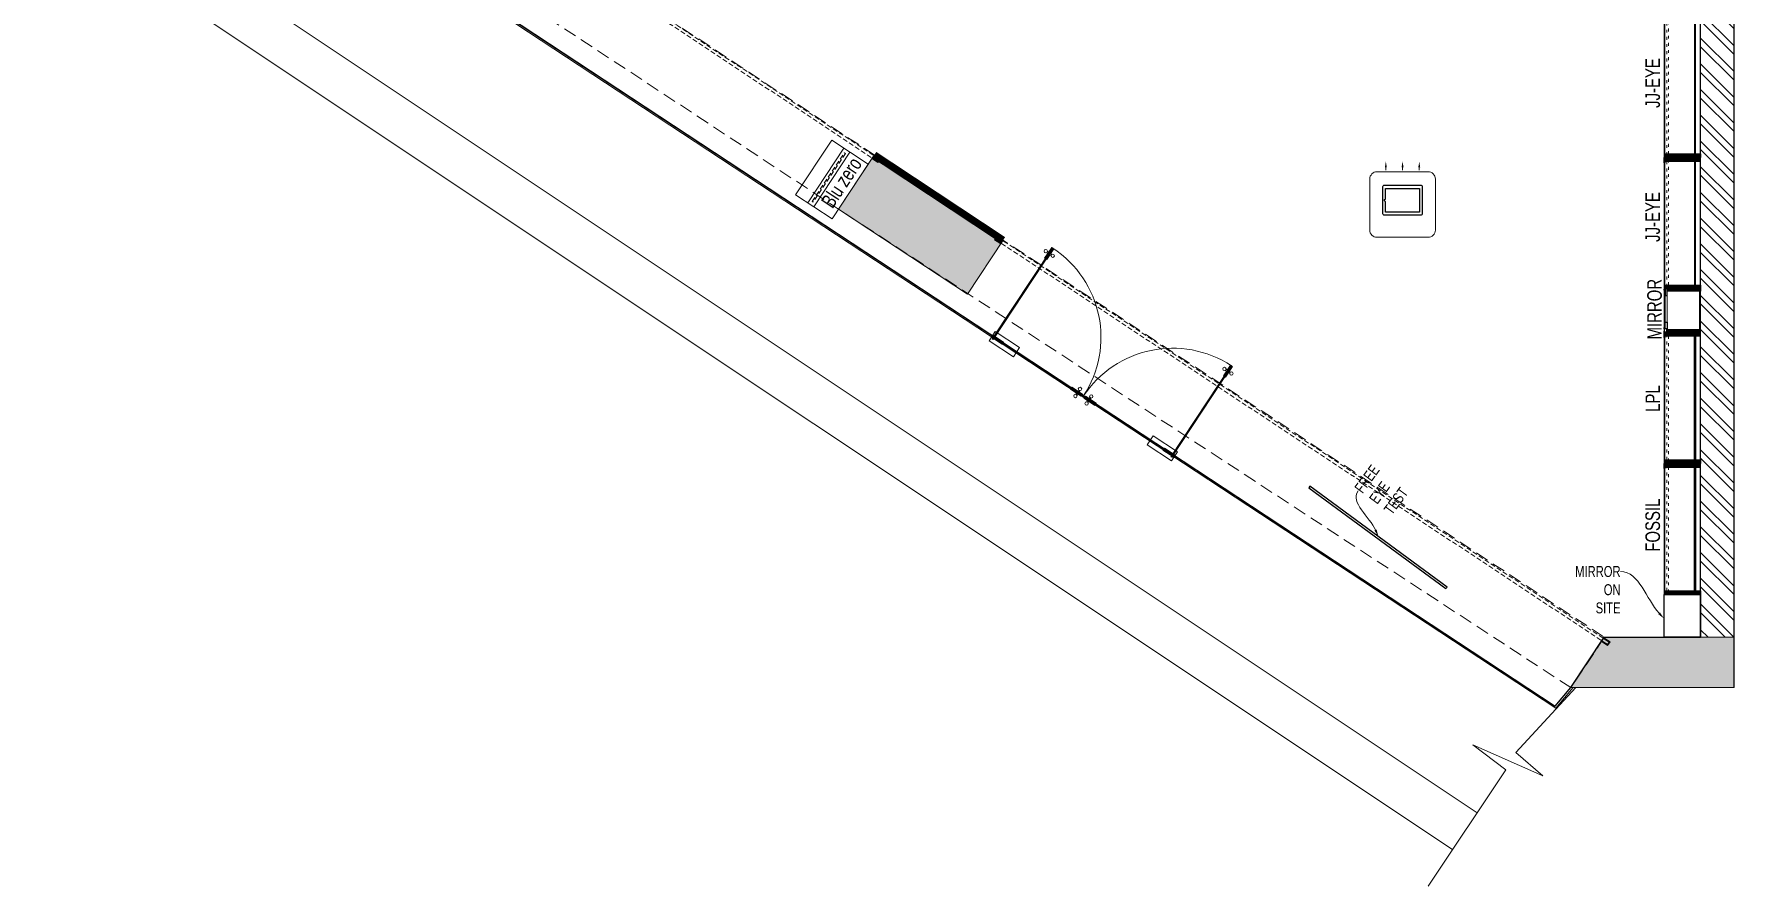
# Model space of a CAD drawing. Header units: feet. Extents: x 3021548 to 3033382, y -5395028 to -5381947.
# Drawn here: x 3021715 to 3033382, y -5395028 to -5389178 of the extents above; entities that cross this region are included whole.
import ezdxf
from ezdxf import colors
from ezdxf.entities.mleader import LeaderData, LeaderLine
from ezdxf.math import Vec2, Vec3

# ---------------------------------------------------------------- set-up
doc = ezdxf.new("R2010")
doc.units = ezdxf.units.FT
doc.header["$LTSCALE"] = 33
doc.header["$MEASUREMENT"] = 0
for name, pattern in [('a_p6_plan_L18$0$HIDDEN', [0.375, 0.25, -0.125]), ('ACAD_ISO03W100', [30, 12, -18]), ('D10_DASHED', [0.75, 0.5, -0.25]), ('HIDDENX2', [0.75, 0.5, -0.25])]:
    doc.linetypes.add(name, pattern=pattern)
for name, color, linetype, lineweight in [('A-COL', 243, 'Continuous', 9), ('A-Glazing', 4, 'Continuous', 20), ('A-shutter', 8, 'Continuous', 18), ('column hatch', 5, 'Continuous', 0), ('Glazing', 141, 'Continuous', 15), ('LENS-DIM', 252, 'Continuous', 5), ('LENS-FURNITURE', 13, 'Continuous', 9), ('LENS-PARTITION', 21, 'Continuous', 25), ('LENS-TEXT', 31, 'Continuous', 5), ('LENS_TEXT', 31, 'Continuous', 5), ('LK-FF&E FLOOR', 1, 'Continuous', 9), ('LK-FF&E WALL', 1, 'Continuous', 9), ('LK-MIRROR', 133, 'Continuous', 13), ('LN-ELEVATION-1', 81, 'Continuous', 25), ('LN-ELEVATION-2', 103, 'Continuous', 20), ('LN-ELEVATION-3', 125, 'Continuous', 18), ('LN-ELEVATION-4', 145, 'Continuous', 13), ('LN-HATCH', 251, 'Continuous', 0), ('PLANO-TXT', 252, 'Continuous', 5), ('rolling shutter', 1, 'Continuous', 5), ('services', 220, 'Continuous', 0)]:
    doc.layers.add(name, color=color, linetype=linetype, lineweight=lineweight)
doc.layers.add('A-WALL', color=1, linetype='Continuous')
doc.layers.add('beam', color=5, linetype='Continuous')
doc.styles.add('LK TXT', font='GILC____.TTF', dxfattribs={"height": 100})
doc.styles.get("Standard").update_dxf_attribs({"font": 'GILC____.TTF'})
pattern_1 = [(45, (4208834.247, 1706614.74), (-4.4901280605, 4.4901280605), [])]
pattern_2 = [(45, (4209134.247, 1706614.74), (-4.4901280605, 4.4901280605), [])]

# ---------------------------------------------------------------- blocks, each defined once
blk = doc.blocks.new('BLUE ZERO')
at = {"layer": 'LENS-FURNITURE', "ltscale": 0.5}
for points in [[(86207, 120883), (86207, 120433), (85907, 120433), (85907, 120883)], [(86107, 120883), (86107, 120433), (86057, 120433), (86057, 120883)]]:
    blk.add_lwpolyline(points, close=True, dxfattribs=at)
at = {"layer": 'LENS-FURNITURE', "linetype": 'D10_DASHED', "ltscale": 2}
blk.add_lwpolyline([(86086, 120858), (86086, 120458), (86078, 120458), (86078, 120858)], close=True, dxfattribs=at)
blk = doc.blocks.new('*U48')
at = {"layer": 'A-shutter', "color": 5, "ltscale": 10}
for points in [[(41039206, -1561539), (41039206, -1561544), (41039161, -1561544), (41039161, -1561564), (41039206, -1561564), (41039206, -1561569), (41039156, -1561569), (41039156, -1561539)], [(41044152, -1561539), (41044152, -1561544), (41044197, -1561544), (41044197, -1561564), (41044152, -1561564), (41044152, -1561569), (41044202, -1561569), (41044202, -1561539)]]:
    blk.add_lwpolyline(points, close=True, dxfattribs=at)
at = {"layer": 'A-shutter', "color": 5, "linetype": 'HIDDENX2', "ltscale": 2}
blk.add_lwpolyline([(41039161, -1561544), (41039161, -1561564), (41044197, -1561564), (41044197, -1561544)], close=True, dxfattribs=at)
blk = doc.blocks.new('*U49')
at = {"layer": 'A-shutter', "color": 5, "ltscale": 10}
for points in [[(41039849, -1561539), (41039849, -1561544), (41039804, -1561544), (41039804, -1561564), (41039849, -1561564), (41039849, -1561569), (41039799, -1561569), (41039799, -1561539)], [(41044152, -1561539), (41044152, -1561544), (41044197, -1561544), (41044197, -1561564), (41044152, -1561564), (41044152, -1561569), (41044202, -1561569), (41044202, -1561539)]]:
    blk.add_lwpolyline(points, close=True, dxfattribs=at)
at = {"layer": 'A-shutter', "color": 5, "linetype": 'HIDDENX2', "ltscale": 2}
blk.add_lwpolyline([(41039804, -1561544), (41039804, -1561564), (41044197, -1561564), (41044197, -1561544)], close=True, dxfattribs=at)
blk = doc.blocks.new('Entrance Door')
at = {"layer": 'Glazing', "ltscale": 111}
blk.add_hatch(color=256, dxfattribs=at).paths.add_polyline_path([(18, -35), (18, -1235), (30, -1235), (30, -35)])
at = {"layer": 'Glazing'}
for p, q in [((30, -54), (18, -66)), ((1118, -31), (1118, -54)), ((1118, -89), (1118, -66)), ((1133, -31), (1133, -54)), ((1133, -89), (1133, -66))]:
    blk.add_line(p, q, dxfattribs=at)
at = {"layer": 'Glazing', "ltscale": 44}
for p, q in [((-5, -1156), (18, -1156)), ((-5, -1171), (18, -1171)), ((53, -1156), (30, -1156)), ((53, -1171), (30, -1171))]:
    blk.add_line(p, q, dxfattribs=at)
at = {"layer": 'Glazing'}
for points in [[(320, -120), (0, -120), (0, 0), (320, 0)], [(0, -54), (142, -54), (142, -47), (0, -47)], [(0, -66), (142, -66), (142, -74), (0, -74)], [(1181, -54), (1038, -54), (1038, -47), (1181, -47)], [(1181, -66), (1038, -66), (1038, -74), (1181, -74)]]:
    blk.add_lwpolyline(points, close=True, dxfattribs=at)
at = {"layer": 'Glazing', "ltscale": 222}
blk.add_lwpolyline([(-2, -66), (1199, -66), (1199, -54), (-2, -54)], close=True, dxfattribs=at)
at = {"layer": 'Glazing', "ltscale": 111}
blk.add_lwpolyline([(18, -35), (18, -1235), (30, -1235), (30, -35)], close=True, dxfattribs=at)
at = {"layer": 'Glazing', "ltscale": 44}
for points in [[(18, -1093), (18, -1235), (10, -1235), (10, -1093)], [(30, -1093), (30, -1235), (37, -1235), (37, -1093)]]:
    blk.add_lwpolyline(points, close=True, dxfattribs=at)
at = {"layer": 'Glazing'}
for centre, radius in [((1125, -14), 19), ((24, -59), 19.8), ((1125, -107), 19)]:
    blk.add_circle(centre, radius, dxfattribs=at)
at = {"layer": 'Glazing', "ltscale": 44}
for centre in [(-22, -1164), (70, -1164)]:
    blk.add_circle(centre, 19, dxfattribs=at)
at = {"layer": 'Glazing', "ltscale": 222}
blk.add_arc((24, -60), 1175, 270, 359.9996, dxfattribs=at)
blk = doc.blocks.new('A$Cd7686a59')
at = {"layer": 'column hatch'}
h = blk.add_hatch(color=8, dxfattribs=at)
h.dxf.hatch_style = 1
h.paths.add_polyline_path([(-7944, -3962), (-7610, -3455), (-8500, -2822), (-8500, -2264), (-9008, -2264), (-9158, -2264), (-9144, -2916), (-9139, -3111)])
h.paths.add_polyline_path([(-8578, 1370), (-8578, 2047), (-9087, 2047), (-9087, 1370)])
h.paths.add_polyline_path([(-6389, 1588), (-6393, 1822), (-6901, 1818), (-6897, 1578)])
h.paths.add_polyline_path([(-6393, 1822), (-6398, 2096), (-6906, 2086), (-6901, 1818)])
h.paths.add_polyline_path([(-3381, -6783), (-3136, -6413), (-4021, -5828), (-4266, -6199)])
h.paths.add_polyline_path([(1880, -3145), (1880, -2561), (1193, -2561), (1193, -3145)])
h.paths.add_polyline_path([(1880, 1650), (1880, 2234), (1193, 2234), (1193, 1650)])
h.paths.add_polyline_path([(1880, -9485), (1880, -9139), (990, -9139), (760, -9485)])
at = {"layer": 'LN-HATCH'}
h = blk.add_hatch(dxfattribs=at)
h.set_pattern_fill('ANSI32', color=256, scale=333, angle=90)
h.set_pattern_definition([(135, (5280109.84, 5157204.35), (-88.2999593, -88.2999593), []), (135, (5280109.84, 5157263.21), (-88.2999593, -88.2999593), [])])
h.paths.add_polyline_path([(1880, -9139), (1880, -3145), (1650, -3145), (1650, -9139)])
h.paths.add_polyline_path([(1880, -2561), (1880, 1650), (1650, 1650), (1650, -2561)])
at = {"layer": 'A-COL'}
for p, q in [((-4266, -6199), (-4021, -5828)), ((-4021, -5828), (-3136, -6413)), ((-4266, -6199), (-3381, -6783)), ((-4252, -6208), (-3381, -6784)), ((-3136, -6413), (-3381, -6783)), ((760, -9485), (990, -9139)), ((990, -9139), (1880, -9139)), ((760, -9485), (1880, -9485))]:
    blk.add_line(p, q, dxfattribs=at)
at = {"layer": 'A-WALL'}
for p, q in [((1880, -9485), (1880, 2234)), ((1650, -9139), (1650, -3145))]:
    blk.add_line(p, q, dxfattribs=at)
blk.add_lwpolyline([(1650, 1650), (1193, 1650), (1193, 1897), (-8578, 1897), (-8578, 1897), (-9087, 1897), (-9087, 2032), (-9239, 2032), (-9225, 1367), (-9158, -2264), (-9139, -3111), (-7944, -3962), (-7937, -3952), (653, -9611), (760, -9485), (990, -9139), (1650, -9139), (1650, 1650)], dxfattribs=at)
at = {"layer": 'beam', "linetype": 'a_p6_plan_L18$0$HIDDEN', "lineweight": 5, "ltscale": 11}
blk.add_lwpolyline([(-7610, -3455), (990, -9139), (760, -9485), (-4252, -6208), (-7859, -3833)], close=True, dxfattribs=at)
at = {"layer": 'rolling shutter', "color": 4, "lineweight": 9}
for p, q in [((657, -9626), (-7944, -3962)), ((653, -9611), (-7937, -3952)), ((653, -9611), (760, -9485)), ((657, -9626), (776, -9485))]:
    blk.add_line(p, q, dxfattribs=at)
at = {"layer": 'services'}
for p, q in [((-9618, -3850), (117, -10344)), ((-9787, -4104), (-52, -10597)), ((795, -9485), (383, -9930)), ((569, -10090), (87, -9877)), ((87, -9877), (313, -10050)), ((383, -9930), (569, -10090)), ((313, -10050), (-219, -10847))]:
    blk.add_line(p, q, dxfattribs=at)
at = {"layer": 'A-Glazing', "yscale": 0.6248641929834918, "zscale": 0.6248641929834918}
for p, xscale, rotation in [((-3232, -7103), -0.6248641929834918, 146.6366201983365), ((-1981, -7928), 0.6248641929834918, 146.6148925710022)]:
    blk.add_blockref('Entrance Door', p, dxfattribs=dict(at, xscale=xscale, rotation=rotation))
at = {"layer": 'rolling shutter', "color": 2, "rotation": 326.4896770225825}
for name, p in [('*U49', (-33363969, 23956114)), ('*U48', (-33358961, 23952799))]:
    blk.add_blockref(name, p, dxfattribs=at)
blk = doc.blocks.new('MIRROR')
at = {"layer": 'LN-HATCH', "ltscale": 0.5}
h = blk.add_hatch(dxfattribs=at)
h.set_pattern_fill('ANSI31', color=256, scale=2)
h.set_pattern_definition([(45, (4060433.7416, 1708720.787), (-4.4901280605, 4.4901280605), [])])
h.paths.add_polyline_path([(213, 101), (231, 101), (231, -128), (213, -128)])
h.paths.add_polyline_path([(231, 95), (495, 95), (495, 101), (231, 101)])
h.paths.add_polyline_path([(513, 101), (495, 101), (495, -128), (513, -128)])
at = {"layer": 'Defpoints'}
blk.add_lwpolyline([(513, 101), (213, 101), (213, -149), (513, -149)], close=True, dxfattribs=at)
at = {"layer": 'LN-ELEVATION-1'}
for points in [[(213, 101), (231, 101), (231, -128), (213, -128)], [(231, 95), (495, 95), (495, 101), (231, 101)], [(513, 101), (495, 101), (495, -128), (513, -128)], [(260, -142), (260, -128), (215, -128), (215, -149), (224, -149), (224, -147), (216, -147), (216, -142)], [(443, -142), (443, -128), (488, -128), (488, -149), (479, -149), (479, -147), (486, -147), (486, -142)], [(505, -149), (505, -147), (509, -147), (509, -129), (488, -129), (488, -128), (511, -128), (511, -149)]]:
    blk.add_lwpolyline(points, close=True, dxfattribs=at)
at = {"layer": 'LN-ELEVATION-2', "color": 4, "lineweight": 0}
blk.add_lwpolyline([(216, -142), (486, -142), (486, -147), (216, -147)], close=True, dxfattribs=at)
at = {"layer": 'LN-ELEVATION-2'}
blk.add_lwpolyline([(260, -142), (443, -142), (443, -128), (260, -128)], close=True, dxfattribs=at)
at = {"layer": 'LN-ELEVATION-4', "ltscale": 0.5}
blk.add_line((479, -149), (224, -149), dxfattribs=at)
blk = doc.blocks.new('JJ SH 900')
at = {"layer": 'LN-HATCH', "ltscale": 0.5}
h = blk.add_hatch(dxfattribs=at)
h.set_pattern_fill('ANSI31', color=256, scale=50)
h.paths.add_polyline_path([(-912, 0), (-912, -190), (-906, -190), (-906, -200), (-912, -200), (-912, -244), (-887, -244), (-887, 0)])
h = blk.add_hatch(dxfattribs=at)
h.set_pattern_fill('ANSI31', color=256, scale=2)
h.set_pattern_definition(pattern_1)
h.paths.add_polyline_path([(-12, 0), (-12, -190), (-18, -190), (-18, -200), (-12, -200), (-12, -244), (-37, -244), (-37, 0)])
h = blk.add_hatch(dxfattribs=at)
h.set_pattern_fill('ANSI31', color=256, scale=2)
h.set_pattern_definition(pattern_2)
h.paths.add_polyline_path([(-37, -40), (-887, -40), (-887, -34), (-37, -34)])
h = blk.add_hatch(dxfattribs=at)
h.set_pattern_fill('ANSI31', color=256, scale=2)
h.set_pattern_definition(pattern_2)
h.paths.add_polyline_path([(-877, -244), (-877, -250), (-912, -250), (-912, -244)])
h = blk.add_hatch(dxfattribs=at)
h.set_pattern_fill('ANSI31', color=256, scale=2)
h.set_pattern_definition(pattern_1)
h.paths.add_polyline_path([(-47, -244), (-47, -250), (-12, -250), (-12, -244)])
at = {"layer": 'LN-ELEVATION-1', "ltscale": 0.5}
for points in [[(-912, 0), (-912, -190), (-906, -190), (-906, -200), (-912, -200), (-912, -244), (-887, -244), (-887, 0)], [(-12, 0), (-12, -190), (-18, -190), (-18, -200), (-12, -200), (-12, -244), (-37, -244), (-37, 0)], [(-37, -40), (-887, -40), (-887, -34), (-37, -34)], [(-877, -244), (-877, -250), (-912, -250), (-912, -244)], [(-47, -244), (-47, -250), (-12, -250), (-12, -244)]]:
    blk.add_lwpolyline(points, close=True, dxfattribs=at)
at = {"layer": 'LN-ELEVATION-3', "ltscale": 0.5}
for p, q in [((-887, 0), (-37, 0)), ((-877, -244), (-47, -244)), ((-47, -250), (-877, -250))]:
    blk.add_line(p, q, dxfattribs=at)
at = {"layer": 'LN-ELEVATION-4', "linetype": 'ACAD_ISO03W100', "ltscale": 0.05}
blk.add_lwpolyline([(-887, -220), (-37, -220), (-37, -232), (-887, -232)], close=True, dxfattribs=at)
blk = doc.blocks.new('JJ SH 1200')
at = {"layer": 'LN-HATCH', "ltscale": 0.5}
h = blk.add_hatch(dxfattribs=at)
h.set_pattern_fill('ANSI31', color=256, scale=2)
h.set_pattern_definition([(45, (4097187.331, 1708800.267), (-4.4901280605, 4.4901280605), [])])
h.paths.add_polyline_path([(792, 220), (792, 30), (786, 30), (786, 20), (792, 20), (792, -24), (767, -24), (767, 220)])
h.paths.add_polyline_path([(-383, 180), (767, 180), (767, 186), (-383, 186)])
h.paths.add_polyline_path([(757, -24), (757, -30), (792, -30), (792, -24)])
h.paths.add_polyline_path([(-408, 220), (-408, 30), (-402, 30), (-402, 20), (-408, 20), (-408, -24), (-383, -24), (-383, 220)])
h.paths.add_polyline_path([(-373, -24), (-373, -30), (-408, -30), (-408, -24)])
at = {"layer": 'LN-ELEVATION-1', "ltscale": 0.5}
for points in [[(-408, 220), (-408, 30), (-402, 30), (-402, 20), (-408, 20), (-408, -24), (-383, -24), (-383, 220)], [(-383, 180), (767, 180), (767, 186), (-383, 186)], [(792, 220), (792, 30), (786, 30), (786, 20), (792, 20), (792, -24), (767, -24), (767, 220)], [(-373, -24), (-373, -30), (-408, -30), (-408, -24)], [(757, -24), (757, -30), (792, -30), (792, -24)]]:
    blk.add_lwpolyline(points, close=True, dxfattribs=at)
at = {"layer": 'LN-ELEVATION-3', "ltscale": 0.5}
for p, q in [((767, 220), (-383, 220)), ((757, -24), (-373, -24)), ((-373, -30), (757, -30))]:
    blk.add_line(p, q, dxfattribs=at)
at = {"layer": 'LN-ELEVATION-4', "linetype": 'ACAD_ISO03W100', "ltscale": 0.05}
blk.add_lwpolyline([(767, 0), (-383, 0), (-383, -12), (767, -12)], close=True, dxfattribs=at)
blk = doc.blocks.new('GREETR 450x450')
at = {"layer": 'LN-ELEVATION-1', "linetype": 'ByBlock', "lineweight": -2}
for p, q in [((481, 340), (461, 340)), ((481, 225), (461, 225)), ((481, 110), (461, 110))]:
    blk.add_line(p, q, dxfattribs=at)
at = {"layer": 'LN-ELEVATION-1'}
for points in [[(356, 98), (356, 352, 0.414214), (346, 362), (164, 362, 0.414214), (154, 352), (154, 98, 0.414214), (164, 88), (346, 88, 0.414214)], [(264, 343), (336, 343), (336, 108), (172, 108), (172, 343), (245, 343, 0.327538), (247, 344, -0.733799), (262, 344, 0.327538)]]:
    blk.add_lwpolyline(points, format="xyb", close=True, dxfattribs=at)
at = {"layer": 'LN-ELEVATION-1', "linetype": 'ByBlock', "lineweight": -2}
for points in [[(481, 346), (481, 333), (521, 340)], [(481, 232), (481, 218), (521, 225)], [(481, 117), (481, 104), (521, 110)]]:
    blk.add_solid(points, dxfattribs=at)
at = {"layer": 'LN-ELEVATION-2'}
blk.add_lwpolyline([(50, 0), (400, 0, 0.414214), (450, 50), (450, 400, 0.414214), (400, 450), (50, 450, 0.414214), (0, 400), (0, 50, 0.414214)], format="xyb", close=True, dxfattribs=at)

msp = doc.modelspace()

# ---------------------------------------------------------------- linework, layer by layer
msp.add_lwpolyline([(3031412.5, -5392975.6), (3030471.5, -5392283.7), (3030464.4, -5392293.3), (3031405.4, -5392985.2)], close=True)
at = {"layer": 'LENS-PARTITION'}
msp.add_lwpolyline([(3032902.1, -5393026.8), (3033152.1, -5393026.8), (3033152.1, -5393320.8), (3032902.1, -5393320.8)], close=True, dxfattribs=at)
at = {"layer": 'LK-MIRROR', "linetype": 'ACAD_ISO03W100', "ltscale": 0.05, "const_width": 50}
msp.add_lwpolyline([(3028366, -5390594), (3027481.8, -5390008.6)], dxfattribs=at)

# ---------------------------------------------------------------- block references
at = {"layer": 'LENS-DIM', "color": 2}
msp.add_blockref('A$Cd7686a59', (3031502.1, -5384181.4), dxfattribs=at)
at = {"layer": 'LK-FF&E FLOOR'}
for name, p, rotation in [('BLUE ZERO', (3165512.2, -5336966.4), 146.538606501415), ('GREETR 450x450', (3031332.4, -5390574.3), 89.99999999999999)]:
    msp.add_blockref(name, p, dxfattribs=dict(at, rotation=rotation))
at = {"layer": 'LK-FF&E WALL', "rotation": 270}
for name, p in [('JJ SH 1200', (3032932.1, -5389234.7)), ('MIRROR', (3033050.8, -5390713.8)), ('JJ SH 900', (3033152.1, -5392138.6)), ('JJ SH 900', (3033152.1, -5393038.6))]:
    msp.add_blockref(name, p, dxfattribs=at)
at = {"layer": 'LK-FF&E WALL', "xscale": -1, "rotation": 270}
msp.add_blockref('JJ SH 900', (3033152.1, -5390015), dxfattribs=at)

# ---------------------------------------------------------------- texts
at = {"layer": 'LENS_TEXT', "linetype": 'Continuous', "ltscale": 3, "insert": (3032837.3, -5391067.8), "char_height": 100, "width": 324.474, "attachment_point": 5, "rotation": 90, "style": 'LK TXT'}
msp.add_mtext('{\\C7;MIRROR}', dxfattribs=at)
at = {"layer": 'PLANO-TXT', "linetype": 'Continuous', "ltscale": 3, "char_height": 100, "attachment_point": 5, "style": 'LK TXT'}
for s, insert, width, rotation in [('JJ-EYE', (3032824.8, -5389515.1), 244.677, 90), ('\\pt800;Blu zero', (3027257.3, -5390198.7), 510.552, 56.53861), ('JJ-EYE', (3032824.8, -5390434.8), 244.677, 90), ('LPL', (3032824.8, -5391681.8), 244.677, 90), ('FOSSIL', (3032824.8, -5392550.7), 244.677, 90)]:
    msp.add_mtext(s, dxfattribs=dict(at, insert=insert, width=width, rotation=rotation))

# ---------------------------------------------------------------- leaders
at = {"layer": 'LENS-TEXT', "color": 0, "linetype": 'Continuous', "ltscale": 3}
ml = msp.add_multileader_mtext('Standard', dxfattribs=at)
ml.set_content('\\pxqr,t3;{\\C0;MIRROR ON SITE}', color=1)
ml.set_leader_properties(color=256, linetype='ByLayer', lineweight=-1)
ml.build(insert=Vec2(0, 0))
ml.multileader.update_dxf_attribs({"leader_type": 2, "dogleg_length": 0.36, "arrow_head_size": 50})
ctx = ml.context
ctx.base_point, ctx.char_height, ctx.arrow_head_size, ctx.landing_gap_size, ctx.plane_origin, ctx.plane_x_axis, ctx.plane_y_axis = Vec3(3032353.8, -5392869.1), 75, 50, 0.09, Vec3(3026715.8, -5391373.2), Vec3(0.9999994, -0.001097), Vec3(0.001097, 0.9999994)
ctx.text_align_type = 2
notes = []
notes.append((ctx, [(1, (1, 1, 0), (3032604.1, -5392869.4), (-0.9999994, 0.001097), 0.36, [(1, [(3032902.1, -5393192.5)], 0, [])])]))
ctx.mtext.insert, ctx.mtext.text_direction, ctx.mtext.rotation, ctx.mtext.width, ctx.mtext.alignment, ctx.mtext.flow_direction = Vec3(3032603.7, -5392831.4), Vec3(0.9999994, -0.001097), 6.2820883, 289.544, 3, 5
at = {"layer": 'LENS_TEXT', "color": 1, "linetype": 'Continuous', "ltscale": 3}
ml = msp.add_multileader_mtext('Standard', dxfattribs=at)
ml.set_content('{\\C256;FREE EYE TEST}', color=1)
ml.set_leader_properties(color=256, linetype='ByLayer', lineweight=-1)
ml.build(insert=Vec2(0, 0))
ml.multileader.update_dxf_attribs({"leader_type": 2, "dogleg_length": 0.36, "arrow_head_size": 50})
ctx = ml.context
ctx.base_point, ctx.char_height, ctx.arrow_head_size, ctx.landing_gap_size, ctx.plane_origin, ctx.plane_x_axis, ctx.plane_y_axis = Vec3(3030802.9, -5392316.1), 75, 50, 0.09, Vec3(3028948.3, -5392538.5), Vec3(0.5923793, 0.8056592), Vec3(-0.8056592, 0.5923793)
notes.append((ctx, [(0, (1, 1, 0), (3030802.7, -5392316.4), (0.5923793, 0.8056592), 0.36, [(1, [(3030942, -5392629.6)], 0, [])])]))
ctx.mtext.insert, ctx.mtext.text_direction, ctx.mtext.rotation, ctx.mtext.width, ctx.mtext.flow_direction = Vec3(3030772.4, -5392293.5), Vec3(0.5923793, 0.8056592), 0.9367875, 354.238, 5
for ctx, leaders in notes:
    for number, flags, end, landing, length, lines in leaders:
        leader = LeaderData()
        leader.index, (leader.has_last_leader_line, leader.has_dogleg_vector, leader.attachment_direction) = number, flags
        leader.last_leader_point, leader.dogleg_vector, leader.dogleg_length = Vec3(end), Vec3(landing), length
        for number, points, colour, breaks in lines:
            line = LeaderLine()
            line.index, line.vertices, line.color, line.breaks = number, Vec3.list(points), colors.encode_raw_color(colour), breaks
            leader.lines.append(line)
        ctx.leaders.append(leader)

doc.saveas('drawing.dxf')
